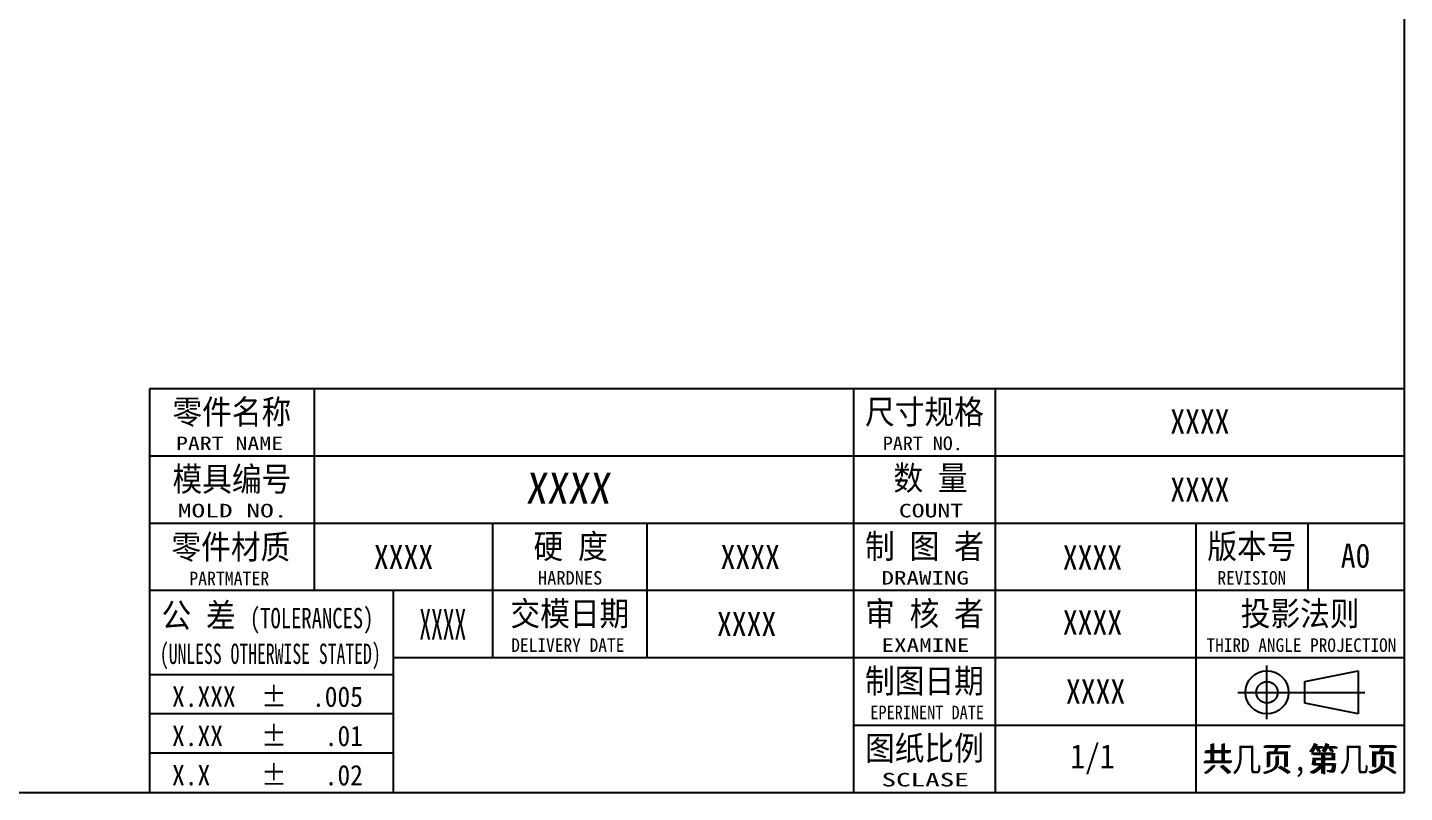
# Model space of a CAD drawing. Header units: millimetres. Extents: x 1667 to 2459, y 1639 to 1961.
# Drawn here: x 2072.2 to 2176.6, y 1639.2 to 1697.2 of the extents above; entities that cross this region are included whole.
import ezdxf
from ezdxf.enums import TextEntityAlignment as Align

# ---------------------------------------------------------------- set-up
doc = ezdxf.new("R2010")
doc.units = ezdxf.units.MM
doc.linetypes.add('CENTER', pattern=[50.8, 31.75, -6.35, 6.35, -6.35])
doc.layers.add('dim', color=82, linetype='Continuous')
doc.layers.add('text-mold', color=3, linetype='Continuous')
doc.styles.add('MA', font='', dxfattribs={"width": 0.8})
doc.styles.add('TEXTSTYLE_0', font='txt', dxfattribs={"width": 0.8})
doc.styles.add('标准', font='arial.ttf', dxfattribs={"oblique": 5.000002})
doc.styles.get('MA').set_extended_font_data('SimSun')

# ---------------------------------------------------------------- blocks, each defined once
blk = doc.blocks.new('VSEE')
at = {"layer": 'text-mold', "color": 62}
for p, q in [((411.41, -1142.58), (411.41, -255.87)), ((-214.4, -1142.58), (411.41, -1142.58))]:
    blk.add_line(p, q, dxfattribs=at)

msp = doc.modelspace()

# ---------------------------------------------------------------- linework, layer by layer
at = {"layer": 'text-mold', "color": 62, "linetype": 'Continuous', "ltscale": 3}
for p, q in [((2176.643, 1669.777), (2081.44, 1669.777)), ((2099.943, 1639.177), (2099.943, 1654.479)), ((2099.943, 1648.103), (2081.44, 1648.103)), ((2099.943, 1645.128), (2081.44, 1645.128)), ((2134.851, 1644.278), (2176.643, 1644.278)), ((2099.943, 1642.153), (2081.44, 1642.153))]:
    msp.add_line(p, q, dxfattribs=at)
at = {"layer": 'text-mold', "color": 62, "linetype": 'Continuous'}
for p, q in [((2081.44, 1669.777), (2081.44, 1639.177)), ((2176.643, 1669.777), (2081.44, 1669.777)), ((2093.93, 1669.777), (2093.93, 1654.479)), ((2134.851, 1669.777), (2134.851, 1639.177)), ((2145.604, 1669.777), (2145.604, 1639.177)), ((2176.643, 1664.678), (2081.44, 1664.678)), ((2176.643, 1659.578), (2081.44, 1659.578)), ((2107.485, 1649.379), (2107.485, 1659.578)), ((2119.172, 1659.578), (2119.172, 1649.379)), ((2160.815, 1659.578), (2160.815, 1639.177)), ((2169.315, 1659.578), (2169.315, 1654.479)), ((2176.643, 1654.479), (2081.44, 1654.479)), ((2176.643, 1649.379), (2099.943, 1649.379))]:
    msp.add_line(p, q, dxfattribs=at)
at = {"layer": 'text-mold', "color": 7, "linetype": 'CENTER', "ltscale": 0.5}
for p, q in [((2166.213, 1644.729), (2166.213, 1648.8)), ((2164.012, 1646.765), (2173.643, 1646.765))]:
    msp.add_line(p, q, dxfattribs=at)
at = {"layer": 'text-mold', "color": 7, "linetype": 'Continuous'}
for p, q in [((2169.097, 1647.581), (2173.135, 1648.396)), ((2169.097, 1646.765), (2169.097, 1647.581)), ((2173.135, 1648.396), (2173.135, 1646.765)), ((2169.097, 1645.949), (2169.097, 1646.765)), ((2173.135, 1646.765), (2173.135, 1645.133)), ((2173.135, 1645.133), (2169.097, 1645.949))]:
    msp.add_line(p, q, dxfattribs=at)
for radius in [1.632, 0.816]:
    msp.add_circle((2166.213, 1646.765), radius, dxfattribs=at)

# ---------------------------------------------------------------- block references
at = {"layer": 'dim', "linetype": 'Continuous', "xscale": 0.3626726400000002, "yscale": 0.3626726400000002, "zscale": 0.3626726400000002}
msp.add_blockref('VSEE', (2027.436, 2053.558), dxfattribs=at)

# ---------------------------------------------------------------- texts
at = {"layer": 'dim', "linetype": 'Continuous', "insert": (2109.98, 1663.417), "char_height": 2.35012, "width": 9.86533, "attachment_point": 1, "style": '标准'}
msp.add_mtext('{\\fSimSun|b0|i0|c134|p2;XXXX}', dxfattribs=at)
at = {"layer": 'text-mold', "color": 7, "linetype": 'Continuous', "style": 'MA', "width": 0.9}
for s, p in [('零件名称', (2087.685, 1668.032)), ('尺寸规格', (2140.227, 1668.032)), ('模具编号', (2087.685, 1662.933)), ('数 量', (2140.684, 1663.012)), ('零件材质', (2087.607, 1657.79)), ('硬 度', (2113.384, 1657.834)), ('制 图 者', (2140.227, 1657.835)), ('版本号', (2165.065, 1657.834)), ('公 差', (2085.157, 1652.599)), ('交模日期', (2113.328, 1652.734)), ('审 核 者', (2140.227, 1652.735)), ('投影法则', (2168.729, 1652.734)), ('制图日期', (2140.227, 1647.633)), ('图纸比例', (2140.227, 1642.532)), ('共  页,第  页', (2168.729, 1641.728))]:
    msp.add_text(s, height=1.8358, dxfattribs=at).set_placement(p, align=Align.MIDDLE_CENTER)
at = {"layer": 'text-mold', "color": 7, "linetype": 'Continuous'}
for s, height, style, width, p, p2 in [('PART NAME', 1.0287, 'TEXTSTYLE_0', 0.911289, (2083.445, 1665.129), (2091.569, 1665.129)), ('PART NO.', 1.0287, 'TEXTSTYLE_0', 0.841801, (2137.072, 1665.129), (2143.134, 1665.129)), ('MOLD NO.', 1.0287, 'TEXTSTYLE_0', 1.156786, (2083.577, 1660.029), (2091.907, 1660.029)), ('COUNT', 1.0287, 'TEXTSTYLE_0', 1.01633, (2138.285, 1660.029), (2143.164, 1660.029)), ('PARTMATER', 1.0287, 'TEXTSTYLE_0', 0.679916, (2084.451, 1654.886), (2090.513, 1654.886)), ('HARDNES', 1.0287, 'TEXTSTYLE_0', 0.711431, (2110.906, 1654.93), (2115.785, 1654.93)), ('DRAWING', 1.0287, 'TEXTSTYLE_0', 0.967109, (2136.967, 1654.932), (2143.599, 1654.932)), ('REVISION', 1.0287, 'TEXTSTYLE_0', 0.690131, (2162.463, 1654.93), (2167.669, 1654.93)), ('(TOLERANCES)', 1.54308, 'TEXTSTYLE_0', 0.552111, (2089.053, 1651.622), (2098.424, 1651.622)), ('XXXX', 2.3146, 'MA', 0.539485, (2101.91, 1650.769), (2105.462, 1650.769)), ('(UNLESS OTHERWISE STATED)', 1.54308, 'TEXTSTYLE_0', 0.452334, (2082.222, 1648.918), (2098.974, 1648.918)), ('DELIVERY DATE', 1.02872, 'TEXTSTYLE_0', 0.658694, (2108.878, 1649.83), (2117.461, 1649.83)), ('EXAMINE', 1.0287, 'TEXTSTYLE_0', 1.023533, (2136.967, 1649.832), (2143.635, 1649.832)), ('THIRD ANGLE PROJECTION', 1.02872, 'TEXTSTYLE_0', 0.666663, (2161.626, 1649.83), (2176.028, 1649.83)), ('X.XXX  %%P  .005', 1.54308, 'TEXTSTYLE_0', 0.782036, (2083.146, 1645.667), (2097.626, 1645.667)), ('EPERINENT DATE', 1.02872, 'TEXTSTYLE_0', 0.628267, (2136.124, 1644.729), (2144.741, 1644.729)), ('X.XX   %%P   .01', 1.54308, 'TEXTSTYLE_0', 0.79305, (2083.146, 1642.692), (2097.626, 1642.692)), ('X.X    %%P   .02', 1.54308, 'TEXTSTYLE_0', 0.771323, (2083.146, 1639.716), (2097.626, 1639.716)), ('SCLASE', 1.0287, 'TEXTSTYLE_0', 1.136765, (2136.967, 1639.63), (2143.593, 1639.63))]:
    msp.add_text(s, height=height, dxfattribs=dict(at, style=style, width=width)).set_placement(p, p2, align=Align.FIT)
at = {"layer": 'text-mold', "color": 7, "linetype": 'Continuous', "style": 'MA', "width": 0.9}
for tag, text, height, p in [('XXXX', '尺寸规格', 1.8358, (2161.123, 1667.293)), ('XXXX', '数量', 1.8358, (2161.123, 1662.128)), ('XXXX', '零件材质', 1.8358, (2100.707, 1657.029)), ('XXXX', '硬度', 1.8358, (2127.011, 1657.029)), ('XXXX', '制图者', 1.8358, (2152.973, 1656.982)), ('A0', '版本号', 1.8358, (2172.934, 1657.13)), ('XXXX', '交模日期', 1.8358, (2126.733, 1651.944)), ('XXXX', '审核者', 1.8358, (2152.973, 1652.06)), ('XXXX', '制图日期', 1.8358, (2153.209, 1646.828)), ('1/1', '图纸比例', 1.8358, (2152.973, 1641.92)), ('共几页', '1', 1.836, (2164.674, 1641.679)), ('第几页', '1', 1.836, (2172.815, 1641.679))]:
    msp.add_attdef(tag, text=text, height=height, dxfattribs=at).set_placement(p, align=Align.MIDDLE_CENTER)

doc.saveas('drawing.dxf')
